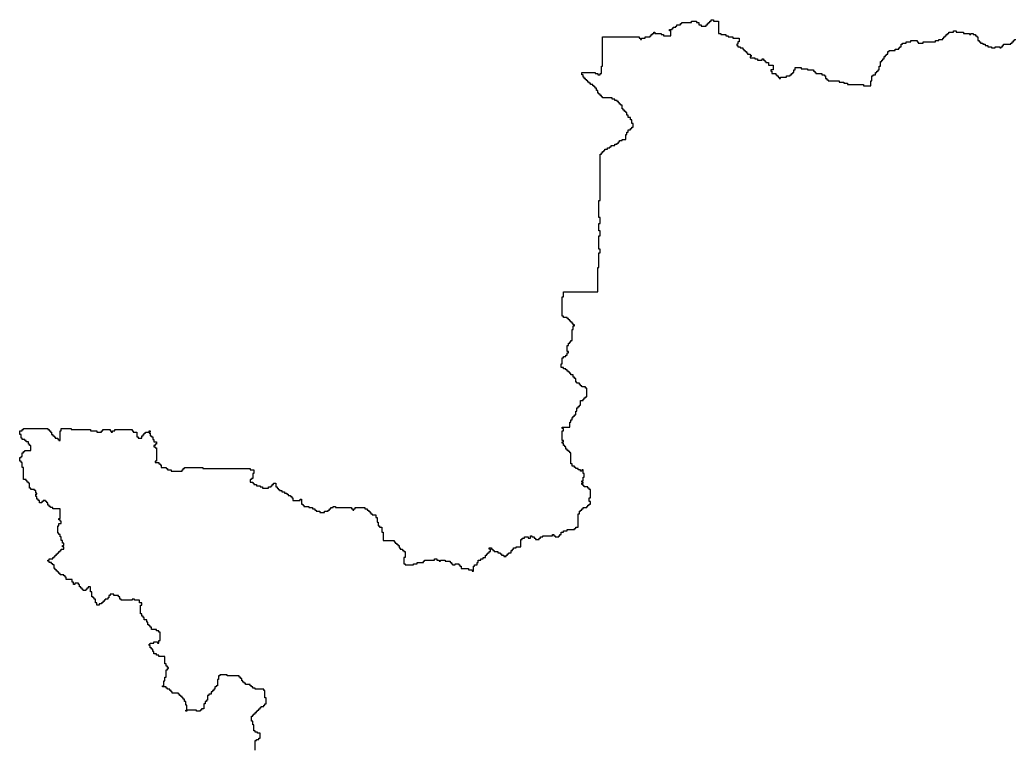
# Model space of a CAD drawing. Header units: inches. Extents: x -98695 to 376223, y 1122520 to 1501782.
# Drawn here: x -66151 to -40967, y 1307076 to 1325523 of the extents above; entities that cross this region are included whole.
import ezdxf

# ---------------------------------------------------------------- set-up
doc = ezdxf.new("R2010")
doc.units = ezdxf.units.IN
doc.header["$MEASUREMENT"] = 0
doc.layers.add('subs1', color=7, linetype='Continuous', true_color=0xc8dcf7)

msp = doc.modelspace()

# ---------------------------------------------------------------- linework, layer by layer
at = {"layer": 'subs1'}
msp.add_polyline3d([(-60198, 1307045, 0), (-60198, 1307292, 0), (-60167, 1307292, 0), (-60167, 1307323, 0), (-60105, 1307323, 0), (-60105, 1307354, 0), (-60075, 1307354, 0), (-60075, 1307477, 0), (-60136, 1307477, 0), (-60136, 1307508, 0), (-60198, 1307508, 0), (-60198, 1307539, 0), (-60229, 1307539, 0), (-60229, 1307693, 0), (-60260, 1307693, 0), (-60260, 1307786, 0), (-60291, 1307786, 0), (-60291, 1307909, 0), (-60260, 1307909, 0), (-60260, 1307940, 0), (-60229, 1307940, 0), (-60229, 1307971, 0), (-60198, 1307971, 0), (-60198, 1308002, 0), (-60167, 1308002, 0), (-60167, 1308033, 0), (-60136, 1308033, 0), (-60136, 1308063, 0), (-60105, 1308063, 0), (-60105, 1308094, 0), (-60075, 1308094, 0), (-60075, 1308125, 0), (-60044, 1308125, 0), (-60044, 1308156, 0), (-59982, 1308156, 0), (-59982, 1308187, 0), (-59951, 1308187, 0), (-59951, 1308218, 0), (-59920, 1308218, 0), (-59920, 1308372, 0), (-59951, 1308372, 0), (-59951, 1308557, 0), (-59982, 1308557, 0), (-59982, 1308588, 0), (-60198, 1308588, 0), (-60198, 1308619, 0), (-60260, 1308619, 0), (-60260, 1308649, 0), (-60291, 1308649, 0), (-60291, 1308680, 0), (-60321, 1308680, 0), (-60321, 1308711, 0), (-60445, 1308711, 0), (-60445, 1308742, 0), (-60476, 1308742, 0), (-60476, 1308773, 0), (-60506, 1308773, 0), (-60506, 1308804, 0), (-60537, 1308804, 0), (-60537, 1308865, 0), (-60568, 1308865, 0), (-60568, 1308896, 0), (-60599, 1308896, 0), (-60599, 1308927, 0), (-60907, 1308927, 0), (-60907, 1308958, 0), (-61093, 1308958, 0), (-61093, 1308927, 0), (-61123, 1308927, 0), (-61123, 1308835, 0), (-61154, 1308835, 0), (-61154, 1308680, 0), (-61185, 1308680, 0), (-61185, 1308649, 0), (-61216, 1308649, 0), (-61216, 1308588, 0), (-61247, 1308588, 0), (-61247, 1308557, 0), (-61278, 1308557, 0), (-61278, 1308526, 0), (-61308, 1308526, 0), (-61308, 1308464, 0), (-61370, 1308464, 0), (-61370, 1308434, 0), (-61401, 1308434, 0), (-61401, 1308310, 0), (-61432, 1308310, 0), (-61432, 1308279, 0), (-61463, 1308279, 0), (-61463, 1308218, 0), (-61494, 1308218, 0), (-61494, 1308094, 0), (-61555, 1308094, 0), (-61555, 1308063, 0), (-61586, 1308063, 0), (-61586, 1308033, 0), (-61679, 1308033, 0), (-61679, 1308063, 0), (-61925, 1308063, 0), (-61925, 1308187, 0), (-61956, 1308187, 0), (-61956, 1308279, 0), (-61987, 1308279, 0), (-61987, 1308341, 0), (-62018, 1308341, 0), (-62018, 1308372, 0), (-62049, 1308372, 0), (-62049, 1308403, 0), (-62080, 1308403, 0), (-62080, 1308434, 0), (-62110, 1308434, 0), (-62110, 1308464, 0), (-62141, 1308464, 0), (-62141, 1308495, 0), (-62296, 1308495, 0), (-62296, 1308526, 0), (-62326, 1308526, 0), (-62326, 1308557, 0), (-62357, 1308557, 0), (-62357, 1308588, 0), (-62419, 1308588, 0), (-62419, 1308619, 0), (-62450, 1308619, 0), (-62450, 1308649, 0), (-62542, 1308649, 0), (-62542, 1308680, 0), (-62511, 1308680, 0), (-62511, 1308804, 0), (-62481, 1308804, 0), (-62481, 1308896, 0), (-62450, 1308896, 0), (-62450, 1309081, 0), (-62419, 1309081, 0), (-62419, 1309112, 0), (-62388, 1309112, 0), (-62388, 1309143, 0), (-62419, 1309143, 0), (-62419, 1309174, 0), (-62450, 1309174, 0), (-62450, 1309236, 0), (-62481, 1309236, 0), (-62481, 1309421, 0), (-62635, 1309421, 0), (-62635, 1309451, 0), (-62697, 1309451, 0), (-62697, 1309482, 0), (-62758, 1309482, 0), (-62758, 1309544, 0), (-62789, 1309544, 0), (-62789, 1309606, 0), (-62820, 1309606, 0), (-62820, 1309637, 0), (-62851, 1309637, 0), (-62851, 1309698, 0), (-62882, 1309698, 0), (-62882, 1309729, 0), (-62851, 1309729, 0), (-62851, 1309760, 0), (-62758, 1309760, 0), (-62758, 1309791, 0), (-62666, 1309791, 0), (-62666, 1309760, 0), (-62635, 1309760, 0), (-62635, 1309822, 0), (-62604, 1309822, 0), (-62604, 1310038, 0), (-62635, 1310038, 0), (-62635, 1310068, 0), (-62697, 1310068, 0), (-62697, 1310099, 0), (-62820, 1310099, 0), (-62820, 1310161, 0), (-62851, 1310161, 0), (-62851, 1310192, 0), (-62882, 1310192, 0), (-62882, 1310223, 0), (-62912, 1310223, 0), (-62912, 1310284, 0), (-62943, 1310284, 0), (-62943, 1310346, 0), (-63005, 1310346, 0), (-63005, 1310408, 0), (-63036, 1310408, 0), (-63036, 1310439, 0), (-63067, 1310439, 0), (-63067, 1310500, 0), (-63098, 1310500, 0), (-63098, 1310716, 0), (-63067, 1310716, 0), (-63067, 1310778, 0), (-63128, 1310778, 0), (-63128, 1310840, 0), (-63252, 1310840, 0), (-63252, 1310870, 0), (-63314, 1310870, 0), (-63314, 1310840, 0), (-63591, 1310840, 0), (-63591, 1310870, 0), (-63622, 1310870, 0), (-63622, 1310932, 0), (-63653, 1310932, 0), (-63653, 1310963, 0), (-63776, 1310963, 0), (-63776, 1310994, 0), (-63869, 1310994, 0), (-63869, 1310963, 0), (-63900, 1310963, 0), (-63900, 1310901, 0), (-63930, 1310901, 0), (-63930, 1310870, 0), (-63992, 1310870, 0), (-63992, 1310840, 0), (-64023, 1310840, 0), (-64023, 1310809, 0), (-64054, 1310809, 0), (-64054, 1310778, 0), (-64085, 1310778, 0), (-64085, 1310747, 0), (-64146, 1310747, 0), (-64146, 1310716, 0), (-64208, 1310716, 0), (-64208, 1310778, 0), (-64239, 1310778, 0), (-64239, 1310870, 0), (-64270, 1310870, 0), (-64270, 1310901, 0), (-64301, 1310901, 0), (-64301, 1310932, 0), (-64331, 1310932, 0), (-64331, 1311056, 0), (-64362, 1311056, 0), (-64362, 1311179, 0), (-64424, 1311179, 0), (-64424, 1311148, 0), (-64455, 1311148, 0), (-64455, 1311117, 0), (-64486, 1311117, 0), (-64486, 1311086, 0), (-64547, 1311086, 0), (-64547, 1311117, 0), (-64578, 1311117, 0), (-64578, 1311148, 0), (-64609, 1311148, 0), (-64609, 1311179, 0), (-64640, 1311179, 0), (-64640, 1311241, 0), (-64671, 1311241, 0), (-64671, 1311271, 0), (-64763, 1311271, 0), (-64763, 1311241, 0), (-64794, 1311241, 0), (-64794, 1311302, 0), (-64825, 1311302, 0), (-64825, 1311364, 0), (-64979, 1311364, 0), (-64979, 1311426, 0), (-65010, 1311426, 0), (-65010, 1311457, 0), (-65041, 1311457, 0), (-65041, 1311487, 0), (-65133, 1311487, 0), (-65133, 1311518, 0), (-65164, 1311518, 0), (-65164, 1311549, 0), (-65195, 1311549, 0), (-65195, 1311580, 0), (-65226, 1311580, 0), (-65226, 1311611, 0), (-65257, 1311611, 0), (-65257, 1311642, 0), (-65288, 1311642, 0), (-65288, 1311734, 0), (-65319, 1311734, 0), (-65319, 1311765, 0), (-65349, 1311765, 0), (-65349, 1311796, 0), (-65411, 1311796, 0), (-65411, 1311827, 0), (-65442, 1311827, 0), (-65442, 1311858, 0), (-65411, 1311858, 0), (-65411, 1311888, 0), (-65319, 1311888, 0), (-65319, 1311919, 0), (-65288, 1311919, 0), (-65288, 1311950, 0), (-65257, 1311950, 0), (-65257, 1311981, 0), (-65226, 1311981, 0), (-65226, 1312012, 0), (-65195, 1312012, 0), (-65195, 1312043, 0), (-65164, 1312043, 0), (-65164, 1312073, 0), (-65133, 1312073, 0), (-65133, 1312104, 0), (-65103, 1312104, 0), (-65103, 1312135, 0), (-65041, 1312135, 0), (-65041, 1312197, 0), (-65072, 1312197, 0), (-65072, 1312228, 0), (-65041, 1312228, 0), (-65041, 1312289, 0), (-65072, 1312289, 0), (-65072, 1312351, 0), (-65103, 1312351, 0), (-65103, 1312444, 0), (-65133, 1312444, 0), (-65133, 1312505, 0), (-65164, 1312505, 0), (-65164, 1312536, 0), (-65195, 1312536, 0), (-65195, 1312721, 0), (-65164, 1312721, 0), (-65164, 1312783, 0), (-65103, 1312783, 0), (-65103, 1312845, 0), (-65133, 1312845, 0), (-65133, 1312875, 0), (-65164, 1312875, 0), (-65164, 1312906, 0), (-65133, 1312906, 0), (-65133, 1313153, 0), (-65319, 1313153, 0), (-65319, 1313184, 0), (-65380, 1313184, 0), (-65380, 1313215, 0), (-65411, 1313215, 0), (-65411, 1313246, 0), (-65442, 1313246, 0), (-65442, 1313307, 0), (-65473, 1313307, 0), (-65473, 1313338, 0), (-65504, 1313338, 0), (-65504, 1313369, 0), (-65565, 1313369, 0), (-65565, 1313338, 0), (-65596, 1313338, 0), (-65596, 1313307, 0), (-65658, 1313307, 0), (-65658, 1313369, 0), (-65689, 1313369, 0), (-65689, 1313400, 0), (-65720, 1313400, 0), (-65720, 1313462, 0), (-65750, 1313462, 0), (-65750, 1313523, 0), (-65720, 1313523, 0), (-65720, 1313554, 0), (-65750, 1313554, 0), (-65750, 1313616, 0), (-65781, 1313616, 0), (-65781, 1313647, 0), (-65874, 1313647, 0), (-65874, 1313678, 0), (-65905, 1313678, 0), (-65905, 1313801, 0), (-65935, 1313801, 0), (-65935, 1313832, 0), (-65966, 1313832, 0), (-65966, 1313863, 0), (-65997, 1313863, 0), (-65997, 1313893, 0), (-66059, 1313893, 0), (-66059, 1314202, 0), (-66090, 1314202, 0), (-66090, 1314325, 0), (-66121, 1314325, 0), (-66121, 1314356, 0), (-66151, 1314356, 0), (-66151, 1314449, 0), (-66121, 1314449, 0), (-66121, 1314480, 0), (-66090, 1314480, 0), (-66090, 1314572, 0), (-66059, 1314572, 0), (-66059, 1314603, 0), (-66028, 1314603, 0), (-66028, 1314634, 0), (-65874, 1314634, 0), (-65874, 1314757, 0), (-65905, 1314757, 0), (-65905, 1314788, 0), (-65935, 1314788, 0), (-65935, 1314850, 0), (-65997, 1314850, 0), (-65997, 1314881, 0), (-66028, 1314881, 0), (-66028, 1314911, 0), (-66090, 1314911, 0), (-66090, 1314942, 0), (-66121, 1314942, 0), (-66121, 1315035, 0), (-66151, 1315035, 0), (-66151, 1315127, 0), (-66090, 1315127, 0), (-66090, 1315158, 0), (-66059, 1315158, 0), (-66059, 1315189, 0), (-65442, 1315189, 0), (-65442, 1315158, 0), (-65411, 1315158, 0), (-65411, 1315127, 0), (-65380, 1315127, 0), (-65380, 1315096, 0), (-65349, 1315096, 0), (-65349, 1315035, 0), (-65319, 1315035, 0), (-65319, 1315004, 0), (-65288, 1315004, 0), (-65288, 1314973, 0), (-65257, 1314973, 0), (-65257, 1314942, 0), (-65195, 1314942, 0), (-65195, 1314911, 0), (-65164, 1314911, 0), (-65164, 1314881, 0), (-65133, 1314881, 0), (-65133, 1315127, 0), (-65103, 1315127, 0), (-65103, 1315189, 0), (-64856, 1315189, 0), (-64856, 1315158, 0), (-64362, 1315158, 0), (-64362, 1315127, 0), (-64208, 1315127, 0), (-64208, 1315096, 0), (-64085, 1315096, 0), (-64085, 1315127, 0), (-64054, 1315127, 0), (-64054, 1315158, 0), (-63869, 1315158, 0), (-63869, 1315127, 0), (-63838, 1315127, 0), (-63838, 1315096, 0), (-63807, 1315096, 0), (-63807, 1315127, 0), (-63745, 1315127, 0), (-63745, 1315158, 0), (-63314, 1315158, 0), (-63314, 1315127, 0), (-63283, 1315127, 0), (-63283, 1315096, 0), (-63190, 1315096, 0), (-63190, 1314973, 0), (-63159, 1314973, 0), (-63159, 1314942, 0), (-63067, 1314942, 0), (-63067, 1315004, 0), (-63036, 1315004, 0), (-63036, 1315035, 0), (-63005, 1315035, 0), (-63005, 1315066, 0), (-62974, 1315066, 0), (-62974, 1315096, 0), (-62882, 1315096, 0), (-62882, 1315066, 0), (-62851, 1315066, 0), (-62851, 1315004, 0), (-62820, 1315004, 0), (-62820, 1314973, 0), (-62789, 1314973, 0), (-62789, 1314911, 0), (-62758, 1314911, 0), (-62758, 1314850, 0), (-62697, 1314850, 0), (-62697, 1314788, 0), (-62727, 1314788, 0), (-62727, 1314757, 0), (-62758, 1314757, 0), (-62758, 1314726, 0), (-62727, 1314726, 0), (-62727, 1314695, 0), (-62697, 1314695, 0), (-62697, 1314356, 0), (-62727, 1314356, 0), (-62727, 1314325, 0), (-62635, 1314325, 0), (-62635, 1314294, 0), (-62604, 1314294, 0), (-62604, 1314264, 0), (-62573, 1314264, 0), (-62573, 1314202, 0), (-62450, 1314202, 0), (-62450, 1314171, 0), (-62419, 1314171, 0), (-62419, 1314140, 0), (-62326, 1314140, 0), (-62326, 1314109, 0), (-62049, 1314109, 0), (-62049, 1314140, 0), (-62018, 1314140, 0), (-62018, 1314171, 0), (-61987, 1314171, 0), (-61987, 1314202, 0), (-61524, 1314202, 0), (-61524, 1314171, 0), (-60321, 1314171, 0), (-60321, 1314140, 0), (-60229, 1314140, 0), (-60229, 1314048, 0), (-60260, 1314048, 0), (-60260, 1313924, 0), (-60291, 1313924, 0), (-60291, 1313893, 0), (-60321, 1313893, 0), (-60321, 1313832, 0), (-60260, 1313832, 0), (-60260, 1313801, 0), (-60229, 1313801, 0), (-60229, 1313770, 0), (-60167, 1313770, 0), (-60167, 1313739, 0), (-60075, 1313739, 0), (-60075, 1313708, 0), (-60013, 1313708, 0), (-60013, 1313678, 0), (-59859, 1313678, 0), (-59859, 1313708, 0), (-59797, 1313708, 0), (-59797, 1313739, 0), (-59766, 1313739, 0), (-59766, 1313770, 0), (-59735, 1313770, 0), (-59735, 1313801, 0), (-59674, 1313801, 0), (-59674, 1313708, 0), (-59643, 1313708, 0), (-59643, 1313678, 0), (-59612, 1313678, 0), (-59612, 1313647, 0), (-59581, 1313647, 0), (-59581, 1313616, 0), (-59519, 1313616, 0), (-59519, 1313585, 0), (-59458, 1313585, 0), (-59458, 1313554, 0), (-59396, 1313554, 0), (-59396, 1313523, 0), (-59365, 1313523, 0), (-59365, 1313492, 0), (-59303, 1313492, 0), (-59303, 1313462, 0), (-59273, 1313462, 0), (-59273, 1313431, 0), (-59242, 1313431, 0), (-59242, 1313369, 0), (-59057, 1313369, 0), (-59057, 1313400, 0), (-59026, 1313400, 0), (-59026, 1313276, 0), (-58995, 1313276, 0), (-58995, 1313246, 0), (-58964, 1313246, 0), (-58964, 1313215, 0), (-58841, 1313215, 0), (-58841, 1313184, 0), (-58748, 1313184, 0), (-58748, 1313153, 0), (-58686, 1313153, 0), (-58686, 1313122, 0), (-58656, 1313122, 0), (-58656, 1313091, 0), (-58563, 1313091, 0), (-58563, 1313061, 0), (-58440, 1313061, 0), (-58440, 1313091, 0), (-58347, 1313091, 0), (-58347, 1313122, 0), (-58316, 1313122, 0), (-58316, 1313153, 0), (-58285, 1313153, 0), (-58285, 1313184, 0), (-58224, 1313184, 0), (-58224, 1313215, 0), (-58162, 1313215, 0), (-58162, 1313184, 0), (-57761, 1313184, 0), (-57761, 1313153, 0), (-57730, 1313153, 0), (-57730, 1313122, 0), (-57699, 1313122, 0), (-57699, 1313153, 0), (-57669, 1313153, 0), (-57669, 1313184, 0), (-57422, 1313184, 0), (-57422, 1313153, 0), (-57360, 1313153, 0), (-57360, 1313122, 0), (-57329, 1313122, 0), (-57329, 1313091, 0), (-57298, 1313091, 0), (-57298, 1313061, 0), (-57268, 1313061, 0), (-57268, 1313030, 0), (-57237, 1313030, 0), (-57237, 1312999, 0), (-57144, 1312999, 0), (-57144, 1312937, 0), (-57113, 1312937, 0), (-57113, 1312814, 0), (-57082, 1312814, 0), (-57082, 1312721, 0), (-57052, 1312721, 0), (-57052, 1312690, 0), (-56990, 1312690, 0), (-56990, 1312567, 0), (-56959, 1312567, 0), (-56959, 1312351, 0), (-56681, 1312351, 0), (-56681, 1312320, 0), (-56651, 1312320, 0), (-56651, 1312289, 0), (-56620, 1312289, 0), (-56620, 1312259, 0), (-56589, 1312259, 0), (-56589, 1312228, 0), (-56558, 1312228, 0), (-56558, 1312166, 0), (-56527, 1312166, 0), (-56527, 1312135, 0), (-56466, 1312135, 0), (-56466, 1312104, 0), (-56435, 1312104, 0), (-56435, 1312073, 0), (-56404, 1312073, 0), (-56404, 1311919, 0), (-56435, 1311919, 0), (-56435, 1311765, 0), (-56404, 1311765, 0), (-56404, 1311734, 0), (-56188, 1311734, 0), (-56188, 1311765, 0), (-56095, 1311765, 0), (-56095, 1311796, 0), (-55941, 1311796, 0), (-55941, 1311827, 0), (-55910, 1311827, 0), (-55910, 1311858, 0), (-55663, 1311858, 0), (-55663, 1311888, 0), (-55602, 1311888, 0), (-55602, 1311858, 0), (-55540, 1311858, 0), (-55540, 1311827, 0), (-55509, 1311827, 0), (-55509, 1311858, 0), (-55386, 1311858, 0), (-55386, 1311827, 0), (-55262, 1311827, 0), (-55262, 1311796, 0), (-55232, 1311796, 0), (-55232, 1311765, 0), (-55201, 1311765, 0), (-55201, 1311734, 0), (-55139, 1311734, 0), (-55139, 1311765, 0), (-55047, 1311765, 0), (-55047, 1311734, 0), (-55016, 1311734, 0), (-55016, 1311703, 0), (-54985, 1311703, 0), (-54985, 1311642, 0), (-54800, 1311642, 0), (-54800, 1311611, 0), (-54707, 1311611, 0), (-54707, 1311580, 0), (-54676, 1311580, 0), (-54676, 1311703, 0), (-54646, 1311703, 0), (-54646, 1311734, 0), (-54584, 1311734, 0), (-54584, 1311796, 0), (-54553, 1311796, 0), (-54553, 1311858, 0), (-54491, 1311858, 0), (-54491, 1311888, 0), (-54430, 1311888, 0), (-54430, 1311919, 0), (-54368, 1311919, 0), (-54368, 1311981, 0), (-54337, 1311981, 0), (-54337, 1312012, 0), (-54306, 1312012, 0), (-54306, 1312043, 0), (-54275, 1312043, 0), (-54275, 1312073, 0), (-54245, 1312073, 0), (-54245, 1312135, 0), (-54275, 1312135, 0), (-54275, 1312166, 0), (-54214, 1312166, 0), (-54214, 1312135, 0), (-54183, 1312135, 0), (-54183, 1312104, 0), (-54152, 1312104, 0), (-54152, 1312073, 0), (-54059, 1312073, 0), (-54059, 1312043, 0), (-53998, 1312043, 0), (-53998, 1312012, 0), (-53967, 1312012, 0), (-53967, 1311981, 0), (-53905, 1311981, 0), (-53905, 1311950, 0), (-53844, 1311950, 0), (-53844, 1311981, 0), (-53813, 1311981, 0), (-53813, 1312012, 0), (-53782, 1312012, 0), (-53782, 1312043, 0), (-53720, 1312043, 0), (-53720, 1312104, 0), (-53689, 1312104, 0), (-53689, 1312135, 0), (-53658, 1312135, 0), (-53658, 1312166, 0), (-53597, 1312166, 0), (-53597, 1312197, 0), (-53473, 1312197, 0), (-53473, 1312382, 0), (-53443, 1312382, 0), (-53443, 1312413, 0), (-53381, 1312413, 0), (-53381, 1312444, 0), (-53288, 1312444, 0), (-53288, 1312413, 0), (-53227, 1312413, 0), (-53227, 1312474, 0), (-53196, 1312474, 0), (-53196, 1312444, 0), (-53134, 1312444, 0), (-53134, 1312413, 0), (-53103, 1312413, 0), (-53103, 1312382, 0), (-53011, 1312382, 0), (-53011, 1312413, 0), (-52980, 1312413, 0), (-52980, 1312444, 0), (-52918, 1312444, 0), (-52918, 1312474, 0), (-52671, 1312474, 0), (-52671, 1312505, 0), (-52640, 1312505, 0), (-52640, 1312474, 0), (-52610, 1312474, 0), (-52610, 1312444, 0), (-52517, 1312444, 0), (-52517, 1312474, 0), (-52486, 1312474, 0), (-52486, 1312505, 0), (-52455, 1312505, 0), (-52455, 1312567, 0), (-52394, 1312567, 0), (-52394, 1312598, 0), (-52301, 1312598, 0), (-52301, 1312629, 0), (-52116, 1312629, 0), (-52116, 1312660, 0), (-52085, 1312660, 0), (-52085, 1312690, 0), (-52024, 1312690, 0), (-52024, 1313030, 0), (-51993, 1313030, 0), (-51993, 1313091, 0), (-51962, 1313091, 0), (-51962, 1313122, 0), (-51931, 1313122, 0), (-51931, 1313153, 0), (-51900, 1313153, 0), (-51900, 1313184, 0), (-51808, 1313184, 0), (-51808, 1313215, 0), (-51777, 1313215, 0), (-51777, 1313246, 0), (-51746, 1313246, 0), (-51746, 1313276, 0), (-51715, 1313276, 0), (-51715, 1313338, 0), (-51746, 1313338, 0), (-51746, 1313431, 0), (-51715, 1313431, 0), (-51715, 1313647, 0), (-51746, 1313647, 0), (-51746, 1313678, 0), (-51777, 1313678, 0), (-51777, 1313708, 0), (-51869, 1313708, 0), (-51869, 1313739, 0), (-51900, 1313739, 0), (-51900, 1313770, 0), (-51931, 1313770, 0), (-51931, 1313801, 0), (-51900, 1313801, 0), (-51900, 1313832, 0), (-51931, 1313832, 0), (-51931, 1313863, 0), (-51900, 1313863, 0), (-51900, 1313955, 0), (-51869, 1313955, 0), (-51869, 1314048, 0), (-51900, 1314048, 0), (-51900, 1314140, 0), (-51931, 1314140, 0), (-51931, 1314109, 0), (-51962, 1314109, 0), (-51962, 1314140, 0), (-52024, 1314140, 0), (-52024, 1314171, 0), (-52085, 1314171, 0), (-52085, 1314202, 0), (-52116, 1314202, 0), (-52116, 1314233, 0), (-52178, 1314233, 0), (-52178, 1314294, 0), (-52209, 1314294, 0), (-52209, 1314572, 0), (-52239, 1314572, 0), (-52239, 1314603, 0), (-52270, 1314603, 0), (-52270, 1314634, 0), (-52301, 1314634, 0), (-52301, 1314665, 0), (-52332, 1314665, 0), (-52332, 1314726, 0), (-52363, 1314726, 0), (-52363, 1314757, 0), (-52394, 1314757, 0), (-52394, 1314819, 0), (-52425, 1314819, 0), (-52425, 1314850, 0), (-52394, 1314850, 0), (-52394, 1314881, 0), (-52425, 1314881, 0), (-52425, 1315127, 0), (-52394, 1315127, 0), (-52394, 1315189, 0), (-52425, 1315189, 0), (-52425, 1315220, 0), (-52239, 1315220, 0), (-52239, 1315343, 0), (-52209, 1315343, 0), (-52209, 1315405, 0), (-52178, 1315405, 0), (-52178, 1315467, 0), (-52147, 1315467, 0), (-52147, 1315497, 0), (-52116, 1315497, 0), (-52116, 1315528, 0), (-52085, 1315528, 0), (-52085, 1315621, 0), (-52054, 1315621, 0), (-52054, 1315713, 0), (-52024, 1315713, 0), (-52024, 1315744, 0), (-51993, 1315744, 0), (-51993, 1315775, 0), (-51962, 1315775, 0), (-51962, 1315898, 0), (-51900, 1315898, 0), (-51900, 1315929, 0), (-51869, 1315929, 0), (-51869, 1315960, 0), (-51838, 1315960, 0), (-51838, 1315991, 0), (-51808, 1315991, 0), (-51808, 1316207, 0), (-51838, 1316207, 0), (-51838, 1316238, 0), (-51931, 1316238, 0), (-51931, 1316269, 0), (-51962, 1316269, 0), (-51962, 1316299, 0), (-51993, 1316299, 0), (-51993, 1316330, 0), (-52054, 1316330, 0), (-52054, 1316361, 0), (-52085, 1316361, 0), (-52085, 1316454, 0), (-52116, 1316454, 0), (-52116, 1316485, 0), (-52147, 1316485, 0), (-52147, 1316546, 0), (-52209, 1316546, 0), (-52209, 1316577, 0), (-52239, 1316577, 0), (-52239, 1316608, 0), (-52270, 1316608, 0), (-52270, 1316639, 0), (-52301, 1316639, 0), (-52301, 1316670, 0), (-52332, 1316670, 0), (-52332, 1316700, 0), (-52394, 1316700, 0), (-52394, 1316731, 0), (-52455, 1316731, 0), (-52455, 1316824, 0), (-52425, 1316824, 0), (-52425, 1316978, 0), (-52394, 1316978, 0), (-52394, 1317009, 0), (-52332, 1317009, 0), (-52332, 1317040, 0), (-52301, 1317040, 0), (-52301, 1317102, 0), (-52270, 1317102, 0), (-52270, 1317132, 0), (-52301, 1317132, 0), (-52301, 1317287, 0), (-52270, 1317287, 0), (-52270, 1317348, 0), (-52239, 1317348, 0), (-52239, 1317379, 0), (-52209, 1317379, 0), (-52209, 1317410, 0), (-52178, 1317410, 0), (-52178, 1317688, 0), (-52147, 1317688, 0), (-52147, 1317780, 0), (-52116, 1317780, 0), (-52116, 1317811, 0), (-52147, 1317811, 0), (-52147, 1317842, 0), (-52178, 1317842, 0), (-52178, 1317873, 0), (-52209, 1317873, 0), (-52209, 1317904, 0), (-52239, 1317904, 0), (-52239, 1317934, 0), (-52270, 1317934, 0), (-52270, 1317965, 0), (-52301, 1317965, 0), (-52301, 1317996, 0), (-52394, 1317996, 0), (-52394, 1318027, 0), (-52425, 1318027, 0), (-52425, 1318520, 0), (-52394, 1318520, 0), (-52394, 1318644, 0), (-51530, 1318644, 0), (-51530, 1319261, 0), (-51499, 1319261, 0), (-51499, 1319631, 0), (-51468, 1319631, 0), (-51468, 1319723, 0), (-51499, 1319723, 0), (-51499, 1320063, 0), (-51468, 1320063, 0), (-51468, 1320186, 0), (-51499, 1320186, 0), (-51499, 1320371, 0), (-51468, 1320371, 0), (-51468, 1320526, 0), (-51499, 1320526, 0), (-51499, 1320957, 0), (-51468, 1320957, 0), (-51468, 1322130, 0), (-51437, 1322130, 0), (-51437, 1322160, 0), (-51407, 1322160, 0), (-51407, 1322191, 0), (-51376, 1322191, 0), (-51376, 1322222, 0), (-51345, 1322222, 0), (-51345, 1322253, 0), (-51283, 1322253, 0), (-51283, 1322284, 0), (-51222, 1322284, 0), (-51222, 1322315, 0), (-51191, 1322315, 0), (-51191, 1322345, 0), (-51098, 1322345, 0), (-51098, 1322376, 0), (-51036, 1322376, 0), (-51036, 1322407, 0), (-51006, 1322407, 0), (-51006, 1322438, 0), (-50975, 1322438, 0), (-50975, 1322469, 0), (-50913, 1322469, 0), (-50913, 1322500, 0), (-50821, 1322500, 0), (-50821, 1322623, 0), (-50790, 1322623, 0), (-50790, 1322685, 0), (-50759, 1322685, 0), (-50759, 1322746, 0), (-50697, 1322746, 0), (-50697, 1322777, 0), (-50666, 1322777, 0), (-50666, 1322808, 0), (-50635, 1322808, 0), (-50635, 1322901, 0), (-50666, 1322901, 0), (-50666, 1322993, 0), (-50697, 1322993, 0), (-50697, 1323055, 0), (-50759, 1323055, 0), (-50759, 1323117, 0), (-50790, 1323117, 0), (-50790, 1323178, 0), (-50821, 1323178, 0), (-50821, 1323209, 0), (-50851, 1323209, 0), (-50851, 1323240, 0), (-50882, 1323240, 0), (-50882, 1323271, 0), (-50913, 1323271, 0), (-50913, 1323363, 0), (-50944, 1323363, 0), (-50944, 1323394, 0), (-50975, 1323394, 0), (-50975, 1323425, 0), (-51006, 1323425, 0), (-51006, 1323456, 0), (-51036, 1323456, 0), (-51036, 1323487, 0), (-51098, 1323487, 0), (-51098, 1323518, 0), (-51160, 1323518, 0), (-51160, 1323548, 0), (-51407, 1323548, 0), (-51407, 1323579, 0), (-51437, 1323579, 0), (-51437, 1323610, 0), (-51468, 1323610, 0), (-51468, 1323641, 0), (-51499, 1323641, 0), (-51499, 1323672, 0), (-51530, 1323672, 0), (-51530, 1323734, 0), (-51561, 1323734, 0), (-51561, 1323795, 0), (-51592, 1323795, 0), (-51592, 1323826, 0), (-51623, 1323826, 0), (-51623, 1323857, 0), (-51653, 1323857, 0), (-51653, 1323888, 0), (-51715, 1323888, 0), (-51715, 1323919, 0), (-51746, 1323919, 0), (-51746, 1323950, 0), (-51777, 1323950, 0), (-51777, 1323980, 0), (-51808, 1323980, 0), (-51808, 1324011, 0), (-51838, 1324011, 0), (-51838, 1324042, 0), (-51869, 1324042, 0), (-51869, 1324073, 0), (-51900, 1324073, 0), (-51900, 1324135, 0), (-51931, 1324135, 0), (-51931, 1324196, 0), (-51592, 1324196, 0), (-51592, 1324165, 0), (-51530, 1324165, 0), (-51530, 1324135, 0), (-51468, 1324135, 0), (-51468, 1324165, 0), (-51437, 1324165, 0), (-51437, 1324351, 0), (-51407, 1324351, 0), (-51407, 1325091, 0), (-50481, 1325091, 0), (-50481, 1325060, 0), (-50450, 1325060, 0), (-50450, 1325029, 0), (-50420, 1325029, 0), (-50420, 1325060, 0), (-50327, 1325060, 0), (-50327, 1325091, 0), (-50204, 1325091, 0), (-50204, 1325122, 0), (-50173, 1325122, 0), (-50173, 1325153, 0), (-50142, 1325153, 0), (-50142, 1325183, 0), (-50111, 1325183, 0), (-50111, 1325214, 0), (-50080, 1325214, 0), (-50080, 1325183, 0), (-49926, 1325183, 0), (-49926, 1325153, 0), (-49864, 1325153, 0), (-49864, 1325122, 0), (-49679, 1325122, 0), (-49679, 1325245, 0), (-49710, 1325245, 0), (-49710, 1325276, 0), (-49648, 1325276, 0), (-49648, 1325307, 0), (-49618, 1325307, 0), (-49618, 1325338, 0), (-49556, 1325338, 0), (-49556, 1325368, 0), (-49525, 1325368, 0), (-49525, 1325399, 0), (-49432, 1325399, 0), (-49432, 1325430, 0), (-49402, 1325430, 0), (-49402, 1325461, 0), (-49155, 1325461, 0), (-49155, 1325492, 0), (-49031, 1325492, 0), (-49031, 1325461, 0), (-48970, 1325461, 0), (-48970, 1325399, 0), (-48908, 1325399, 0), (-48908, 1325368, 0), (-48785, 1325368, 0), (-48785, 1325399, 0), (-48754, 1325399, 0), (-48754, 1325430, 0), (-48723, 1325430, 0), (-48723, 1325461, 0), (-48692, 1325461, 0), (-48692, 1325492, 0), (-48661, 1325492, 0), (-48661, 1325523, 0), (-48600, 1325523, 0), (-48600, 1325492, 0), (-48476, 1325492, 0), (-48476, 1325183, 0), (-48414, 1325183, 0), (-48414, 1325153, 0), (-48291, 1325153, 0), (-48291, 1325122, 0), (-48229, 1325122, 0), (-48229, 1325091, 0), (-48106, 1325091, 0), (-48106, 1325060, 0), (-47952, 1325060, 0), (-47952, 1324967, 0), (-47983, 1324967, 0), (-47983, 1324906, 0), (-48013, 1324906, 0), (-48013, 1324875, 0), (-47983, 1324875, 0), (-47983, 1324844, 0), (-47921, 1324844, 0), (-47921, 1324813, 0), (-47859, 1324813, 0), (-47859, 1324782, 0), (-47828, 1324782, 0), (-47828, 1324752, 0), (-47798, 1324752, 0), (-47798, 1324721, 0), (-47767, 1324721, 0), (-47767, 1324690, 0), (-47736, 1324690, 0), (-47736, 1324659, 0), (-47674, 1324659, 0), (-47674, 1324628, 0), (-47643, 1324628, 0), (-47643, 1324597, 0), (-47674, 1324597, 0), (-47674, 1324566, 0), (-47551, 1324566, 0), (-47551, 1324536, 0), (-47489, 1324536, 0), (-47489, 1324505, 0), (-47366, 1324505, 0), (-47366, 1324536, 0), (-47335, 1324536, 0), (-47335, 1324505, 0), (-47304, 1324505, 0), (-47304, 1324474, 0), (-47273, 1324474, 0), (-47273, 1324443, 0), (-47211, 1324443, 0), (-47211, 1324381, 0), (-47088, 1324381, 0), (-47088, 1324258, 0), (-47150, 1324258, 0), (-47150, 1324227, 0), (-47119, 1324227, 0), (-47119, 1324165, 0), (-47026, 1324165, 0), (-47026, 1324135, 0), (-46996, 1324135, 0), (-46996, 1324104, 0), (-46965, 1324104, 0), (-46965, 1324073, 0), (-46934, 1324073, 0), (-46934, 1324042, 0), (-46903, 1324042, 0), (-46903, 1324073, 0), (-46749, 1324073, 0), (-46749, 1324104, 0), (-46656, 1324104, 0), (-46656, 1324135, 0), (-46625, 1324135, 0), (-46625, 1324165, 0), (-46595, 1324165, 0), (-46595, 1324196, 0), (-46564, 1324196, 0), (-46564, 1324258, 0), (-46533, 1324258, 0), (-46533, 1324320, 0), (-46379, 1324320, 0), (-46379, 1324289, 0), (-46224, 1324289, 0), (-46224, 1324258, 0), (-46070, 1324258, 0), (-46070, 1324227, 0), (-46039, 1324227, 0), (-46039, 1324196, 0), (-46008, 1324196, 0), (-46008, 1324165, 0), (-45854, 1324165, 0), (-45854, 1324135, 0), (-45792, 1324135, 0), (-45792, 1324104, 0), (-45762, 1324104, 0), (-45762, 1324042, 0), (-45731, 1324042, 0), (-45731, 1324011, 0), (-45700, 1324011, 0), (-45700, 1323980, 0), (-45422, 1323980, 0), (-45422, 1323950, 0), (-45299, 1323950, 0), (-45299, 1323919, 0), (-45206, 1323919, 0), (-45206, 1323888, 0), (-44805, 1323888, 0), (-44805, 1323857, 0), (-44620, 1323857, 0), (-44620, 1323980, 0), (-44589, 1323980, 0), (-44589, 1324104, 0), (-44559, 1324104, 0), (-44559, 1324135, 0), (-44497, 1324135, 0), (-44497, 1324196, 0), (-44466, 1324196, 0), (-44466, 1324227, 0), (-44435, 1324227, 0), (-44435, 1324258, 0), (-44404, 1324258, 0), (-44404, 1324351, 0), (-44374, 1324351, 0), (-44374, 1324474, 0), (-44343, 1324474, 0), (-44343, 1324505, 0), (-44312, 1324505, 0), (-44312, 1324536, 0), (-44281, 1324536, 0), (-44281, 1324597, 0), (-44250, 1324597, 0), (-44250, 1324628, 0), (-44219, 1324628, 0), (-44219, 1324659, 0), (-44188, 1324659, 0), (-44188, 1324721, 0), (-44158, 1324721, 0), (-44158, 1324752, 0), (-44003, 1324752, 0), (-44003, 1324782, 0), (-43911, 1324782, 0), (-43911, 1324813, 0), (-43880, 1324813, 0), (-43880, 1324844, 0), (-43849, 1324844, 0), (-43849, 1324906, 0), (-43818, 1324906, 0), (-43818, 1324937, 0), (-43726, 1324937, 0), (-43726, 1324967, 0), (-43602, 1324967, 0), (-43602, 1324998, 0), (-43448, 1324998, 0), (-43448, 1324967, 0), (-43417, 1324967, 0), (-43417, 1324937, 0), (-43294, 1324937, 0), (-43294, 1324967, 0), (-42985, 1324967, 0), (-42985, 1324998, 0), (-42893, 1324998, 0), (-42893, 1325029, 0), (-42800, 1325029, 0), (-42800, 1325060, 0), (-42770, 1325060, 0), (-42770, 1325091, 0), (-42739, 1325091, 0), (-42739, 1325122, 0), (-42708, 1325122, 0), (-42708, 1325153, 0), (-42677, 1325153, 0), (-42677, 1325183, 0), (-42646, 1325183, 0), (-42646, 1325214, 0), (-42523, 1325214, 0), (-42523, 1325245, 0), (-42461, 1325245, 0), (-42461, 1325214, 0), (-42276, 1325214, 0), (-42276, 1325183, 0), (-42122, 1325183, 0), (-42122, 1325153, 0), (-42091, 1325153, 0), (-42091, 1325183, 0), (-42029, 1325183, 0), (-42029, 1325153, 0), (-41967, 1325153, 0), (-41967, 1325122, 0), (-41937, 1325122, 0), (-41937, 1325091, 0), (-41906, 1325091, 0), (-41906, 1324998, 0), (-41875, 1324998, 0), (-41875, 1324967, 0), (-41844, 1324967, 0), (-41844, 1324937, 0), (-41782, 1324937, 0), (-41782, 1324906, 0), (-41721, 1324906, 0), (-41721, 1324875, 0), (-41659, 1324875, 0), (-41659, 1324844, 0), (-41566, 1324844, 0), (-41566, 1324813, 0), (-41474, 1324813, 0), (-41474, 1324844, 0), (-41351, 1324844, 0), (-41351, 1324813, 0), (-41320, 1324813, 0), (-41320, 1324844, 0), (-41289, 1324844, 0), (-41289, 1324875, 0), (-41258, 1324875, 0), (-41258, 1324906, 0), (-41073, 1324906, 0), (-41073, 1324937, 0), (-41042, 1324937, 0), (-41042, 1324967, 0), (-41011, 1324967, 0), (-41011, 1324998, 0), (-40980, 1324998, 0), (-40980, 1325029, 0), (-40950, 1325029, 0)], dxfattribs=at)
for points in [[(-62882, 1315096, 0), (-62882, 1315127, 0), (-62851, 1315127, 0), (-62851, 1315096, 0)], [(-61925, 1308063, 0), (-61925, 1308033, 0), (-61956, 1308033, 0), (-61956, 1308063, 0)]]:
    msp.add_polyline3d(points, close=True, dxfattribs=at)

doc.saveas('drawing.dxf')
